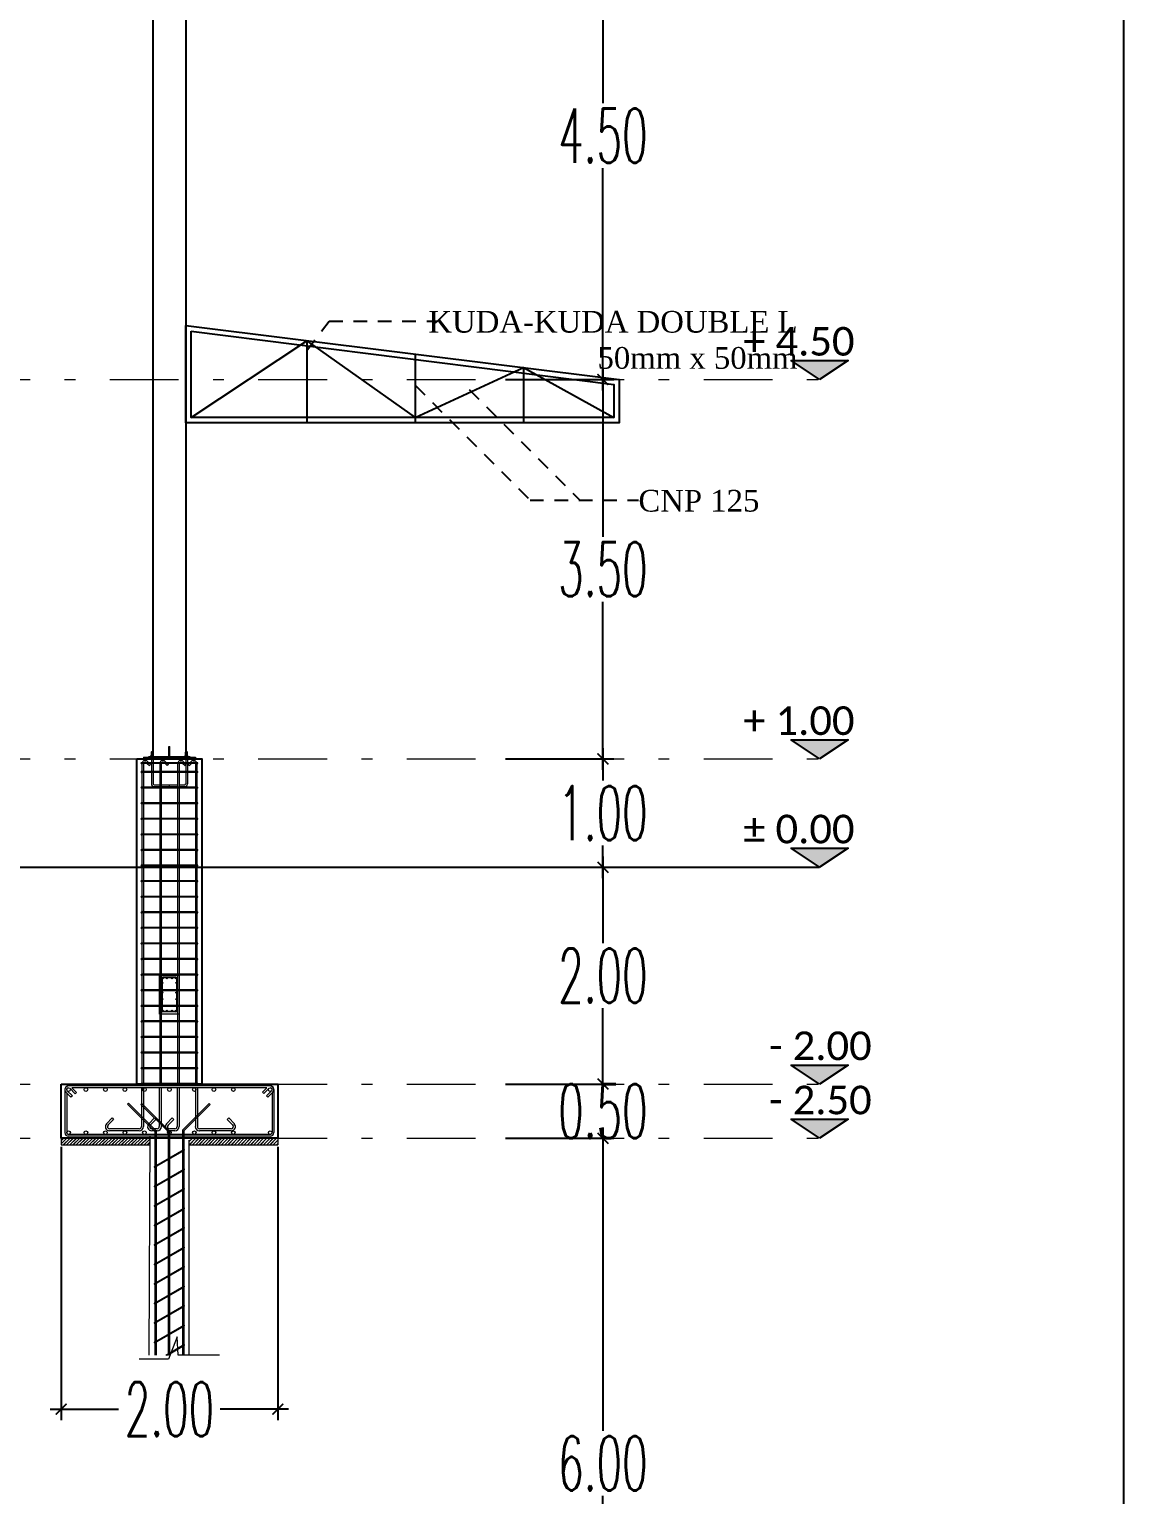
# Model space of a CAD drawing. Header units: millimetres. Extents: x 2175 to 3376, y 1504 to 1740.
# Drawn here: x 3214.09 to 3224.19, y 1608.04 to 1621.56 of the extents above; entities that cross this region are included whole.
import ezdxf

# ---------------------------------------------------------------- set-up
doc = ezdxf.new("R2010")
doc.units = ezdxf.units.MM
for name, pattern in [('DASHDOT2', [12.7, 6.35, -3.175, 0, -3.175]), ('DASHDOTX2', [50.8, 25.4, -12.7, 0, -12.7]), ('DASHED', [19.05, 12.7, -6.35]), ('HIDDEN2', [0.1875, 0.125, -0.0625])]:
    doc.linetypes.add(name, pattern=pattern)
doc.layers.add('As Atap', color=3, linetype='DASHDOTX2', lineweight=40)
doc.layers.add('Garis Dim', color=131, linetype='DASHED', lineweight=9)
for name, color, linetype in [('dinding baru', 142, 'Continuous'), ('GR', 7, 'Continuous'), ('KOP TEKS', 1, 'Continuous'), ('SUNGAI', 150, 'Continuous'), ('TEXT', 7, 'Continuous'), ('WF 150', 5, 'Continuous')]:
    doc.layers.add(name, color=color, linetype=linetype)
doc.layers.add('Layer2', color=7, linetype='DASHED', lineweight=40, true_color=0x238759)
doc.styles.add('-DIM2', font='simplex.shx', dxfattribs={"width": 0.55})
doc.styles.get("Standard").update_dxf_attribs({"font": 'arial.ttf'})
doc.dimstyles.new('DIMENSI MUSHOLLAH', dxfattribs={"dimtxt": 0.5, "dimasz": 0.1, "dimexe": 0.1, "dimexo": 0.1, "dimgap": 0.05, "dimtad": 0, "dimtih": 1, "dimtoh": 1, "dimzin": 0, "dimdsep": 46, "dimtxsty": '-DIM2', "dimblk": 'ARCHTICK', "dimcen": 0.3, "dimdle": 0.1, "dimclrd": 1, "dimclre": 1, "dimclrt": 2, "dimadec": 0, "dimazin": 0, "dimtfac": 1, "dimtix": 1, "dimtofl": 0, "dimtmove": 0, "dimatfit": 3, "dimldrblk": 'ARCHTICK', "dimfxl": 1, "dimtolj": 1, "dimtzin": 0, "dimarcsym": 0})

# ---------------------------------------------------------------- blocks, each defined once
blk = doc.blocks.new('_ArchTick')
at = {"color": 0, "linetype": 'ByBlock', "const_width": 0.15}
blk.add_lwpolyline([(-0.5, -0.5), (0.5, 0.5)], dxfattribs=at)
blk = doc.blocks.new('*D1243')
at = {"layer": 'Defpoints', "color": 0, "transparency": 16777216}
for p in [(3218.382, 1611.331), (3219.382, 1611.331), (3218.382, 1605.331)]:
    blk.add_point(p, dxfattribs=at)
at = {"layer": 'dinding baru', "color": 1, "linetype": 'Continuous', "lineweight": -2, "transparency": 16777216}
for p, q in [((3218.482, 1611.331), (3219.482, 1611.331)), ((3218.482, 1605.331), (3219.482, 1605.331))]:
    blk.add_line(p, q, dxfattribs=at)
at = {"layer": 'dinding baru', "color": 1, "lineweight": -2, "transparency": 16777216}
for p, q in [((3219.382, 1611.431), (3219.382, 1608.631)), ((3219.382, 1605.231), (3219.382, 1608.031))]:
    blk.add_line(p, q, dxfattribs=at)
at = {"layer": 'dinding baru', "color": 1, "lineweight": -2, "transparency": 16777216, "xscale": 0.1, "yscale": 0.1, "zscale": 0.1}
for p, rotation in [((3219.382, 1611.331), 90), ((3219.382, 1605.331), 270)]:
    blk.add_blockref('_ArchTick', p, dxfattribs=dict(at, rotation=rotation))
at = {"layer": 'dinding baru', "color": 2, "lineweight": 0, "transparency": 16777216, "insert": (3219.382, 1608.331), "char_height": 0.5, "attachment_point": 5, "style": '-DIM2'}
blk.add_mtext('\\A1;6.00', dxfattribs=at)
blk = doc.blocks.new('*D1244')
at = {"layer": 'Defpoints', "color": 0, "transparency": 16777216}
for p in [(3218.382, 1611.831), (3219.382, 1611.831), (3218.382, 1611.331)]:
    blk.add_point(p, dxfattribs=at)
at = {"layer": 'dinding baru', "color": 1, "lineweight": -2, "transparency": 16777216}
for p, q in [((3219.382, 1611.831), (3219.382, 1611.931)), ((3219.382, 1611.331), (3219.382, 1611.231))]:
    blk.add_line(p, q, dxfattribs=at)
at = {"layer": 'dinding baru', "color": 1, "linetype": 'Continuous', "lineweight": -2, "transparency": 16777216}
for p, q in [((3218.482, 1611.831), (3219.482, 1611.831)), ((3218.482, 1611.331), (3219.482, 1611.331))]:
    blk.add_line(p, q, dxfattribs=at)
at = {"layer": 'dinding baru', "color": 1, "lineweight": -2, "transparency": 16777216, "xscale": 0.1, "yscale": 0.1, "zscale": 0.1}
for p, rotation in [((3219.382, 1611.831), 270), ((3219.382, 1611.331), 90)]:
    blk.add_blockref('_ArchTick', p, dxfattribs=dict(at, rotation=rotation))
at = {"layer": 'dinding baru', "color": 2, "lineweight": 0, "transparency": 16777216, "insert": (3219.382, 1611.581), "char_height": 0.5, "attachment_point": 5, "style": '-DIM2'}
blk.add_mtext('\\A1;0.50', dxfattribs=at)
blk = doc.blocks.new('*D1245')
at = {"layer": 'Defpoints', "color": 0, "transparency": 16777216}
for p in [(3218.382, 1613.831), (3219.382, 1613.831), (3218.382, 1611.831)]:
    blk.add_point(p, dxfattribs=at)
at = {"layer": 'dinding baru', "color": 1, "lineweight": -2, "transparency": 16777216}
for p, q in [((3219.382, 1613.931), (3219.382, 1613.131)), ((3219.382, 1611.731), (3219.382, 1612.531))]:
    blk.add_line(p, q, dxfattribs=at)
at = {"layer": 'dinding baru', "color": 1, "linetype": 'Continuous', "lineweight": -2, "transparency": 16777216}
for p, q in [((3218.482, 1613.831), (3219.482, 1613.831)), ((3218.482, 1611.831), (3219.482, 1611.831))]:
    blk.add_line(p, q, dxfattribs=at)
at = {"layer": 'dinding baru', "color": 1, "lineweight": -2, "transparency": 16777216, "xscale": 0.1, "yscale": 0.1, "zscale": 0.1}
for p, rotation in [((3219.382, 1613.831), 90), ((3219.382, 1611.831), 270)]:
    blk.add_blockref('_ArchTick', p, dxfattribs=dict(at, rotation=rotation))
at = {"layer": 'dinding baru', "color": 2, "lineweight": 0, "transparency": 16777216, "insert": (3219.382, 1612.831), "char_height": 0.5, "attachment_point": 5, "style": '-DIM2'}
blk.add_mtext('\\A1;2.00', dxfattribs=at)
blk = doc.blocks.new('*D1246')
at = {"layer": 'Defpoints', "color": 0, "transparency": 16777216}
for p in [(3218.382, 1614.831), (3218.382, 1613.831), (3219.382, 1613.831)]:
    blk.add_point(p, dxfattribs=at)
at = {"layer": 'dinding baru', "color": 1, "linetype": 'Continuous', "lineweight": -2, "transparency": 16777216}
for p, q in [((3218.482, 1614.831), (3219.482, 1614.831)), ((3218.482, 1613.831), (3219.482, 1613.831))]:
    blk.add_line(p, q, dxfattribs=at)
at = {"layer": 'dinding baru', "color": 1, "lineweight": -2, "transparency": 16777216}
for p, q in [((3219.382, 1614.931), (3219.382, 1614.631)), ((3219.382, 1613.731), (3219.382, 1614.031))]:
    blk.add_line(p, q, dxfattribs=at)
at = {"layer": 'dinding baru', "color": 1, "lineweight": -2, "transparency": 16777216, "xscale": 0.1, "yscale": 0.1, "zscale": 0.1}
for p, rotation in [((3219.382, 1614.831), 90), ((3219.382, 1613.831), 270)]:
    blk.add_blockref('_ArchTick', p, dxfattribs=dict(at, rotation=rotation))
at = {"layer": 'dinding baru', "color": 2, "lineweight": 0, "transparency": 16777216, "insert": (3219.382, 1614.331), "char_height": 0.5, "attachment_point": 5, "style": '-DIM2'}
blk.add_mtext('\\A1;1.00', dxfattribs=at)
blk = doc.blocks.new('*D1247')
at = {"layer": 'Defpoints', "color": 0, "transparency": 16777216}
for p in [(3218.382, 1618.331), (3219.382, 1618.331), (3218.382, 1614.831)]:
    blk.add_point(p, dxfattribs=at)
at = {"layer": 'dinding baru', "color": 1, "lineweight": -2, "transparency": 16777216}
for p, q in [((3219.382, 1618.431), (3219.382, 1616.881)), ((3219.382, 1614.731), (3219.382, 1616.281))]:
    blk.add_line(p, q, dxfattribs=at)
at = {"layer": 'dinding baru', "color": 1, "linetype": 'Continuous', "lineweight": -2, "transparency": 16777216}
for p, q in [((3218.482, 1618.331), (3219.482, 1618.331)), ((3218.482, 1614.831), (3219.482, 1614.831))]:
    blk.add_line(p, q, dxfattribs=at)
at = {"layer": 'dinding baru', "color": 1, "lineweight": -2, "transparency": 16777216, "xscale": 0.1, "yscale": 0.1, "zscale": 0.1}
for p, rotation in [((3219.382, 1618.331), 90), ((3219.382, 1614.831), 270)]:
    blk.add_blockref('_ArchTick', p, dxfattribs=dict(at, rotation=rotation))
at = {"layer": 'dinding baru', "color": 2, "lineweight": 0, "transparency": 16777216, "insert": (3219.382, 1616.581), "char_height": 0.5, "attachment_point": 5, "style": '-DIM2'}
blk.add_mtext('\\A1;3.50', dxfattribs=at)
blk = doc.blocks.new('*D1248')
at = {"layer": 'Defpoints', "color": 0, "transparency": 16777216}
for p in [(3218.382, 1622.831), (3219.382, 1622.831), (3218.382, 1618.331)]:
    blk.add_point(p, dxfattribs=at)
at = {"layer": 'dinding baru', "color": 1, "linetype": 'Continuous', "lineweight": -2, "transparency": 16777216}
for p, q in [((3218.482, 1622.831), (3219.482, 1622.831)), ((3218.482, 1618.331), (3219.482, 1618.331))]:
    blk.add_line(p, q, dxfattribs=at)
at = {"layer": 'dinding baru', "color": 1, "lineweight": -2, "transparency": 16777216}
for p, q in [((3219.382, 1622.931), (3219.382, 1620.881)), ((3219.382, 1618.231), (3219.382, 1620.281))]:
    blk.add_line(p, q, dxfattribs=at)
at = {"layer": 'dinding baru', "color": 1, "lineweight": -2, "transparency": 16777216, "xscale": 0.1, "yscale": 0.1, "zscale": 0.1}
for p, rotation in [((3219.382, 1622.831), 90), ((3219.382, 1618.331), 270)]:
    blk.add_blockref('_ArchTick', p, dxfattribs=dict(at, rotation=rotation))
at = {"layer": 'dinding baru', "color": 2, "lineweight": 0, "transparency": 16777216, "insert": (3219.382, 1620.581), "char_height": 0.5, "attachment_point": 5, "style": '-DIM2'}
blk.add_mtext('\\A1;4.50', dxfattribs=at)
blk = doc.blocks.new('soof bmi')
at = {"layer": 'Garis Dim', "color": 1, "linetype": 'ByBlock', "lineweight": 9}
for p, q in [((38143.76, 315.036), (38143.76, 314.534)), ((38143.768, 315.036), (38143.768, 314.534)), ((38143.978, 315.053), (38143.777, 315.053)), ((38143.978, 315.044), (38143.777, 315.044)), ((38143.987, 315.036), (38143.987, 314.534)), ((38143.996, 315.036), (38143.996, 314.534)), ((38143.978, 314.525), (38143.777, 314.525)), ((38143.978, 314.517), (38143.777, 314.517))]:
    blk.add_line(p, q, dxfattribs=at)
blk.add_lwpolyline([(38143.728, 315.085), (38144.028, 315.085), (38144.028, 314.485), (38143.728, 314.485)], close=True, dxfattribs=at)
for centre, radius in [((38143.777, 315.036), 0.00853), ((38143.838, 315.036), 0.00853), ((38143.917, 315.036), 0.00853), ((38143.978, 315.036), 0.00853), ((38143.774, 314.965), 0.0064), ((38143.774, 314.815), 0.0064), ((38143.981, 314.965), 0.0064), ((38143.981, 314.815), 0.0064), ((38143.774, 314.715), 0.0064), ((38143.774, 314.605), 0.0064), ((38143.981, 314.715), 0.0064), ((38143.981, 314.605), 0.0064), ((38143.777, 314.534), 0.00853), ((38143.838, 314.534), 0.00853), ((38143.917, 314.534), 0.00853), ((38143.978, 314.534), 0.00853)]:
    blk.add_circle(centre, radius, dxfattribs=at)
for centre, radius, start, end in [((38143.777, 315.036), 0.0171, 90, 180), ((38143.978, 315.036), 0.0171, 0, 90), ((38143.978, 315.036), 0.00853, 0, 90), ((38143.777, 314.534), 0.0171, 180, 270), ((38143.978, 314.534), 0.00853, 270, 0), ((38143.978, 314.534), 0.0171, 270, 0)]:
    blk.add_arc(centre, radius, start, end, dxfattribs=at)
blk = doc.blocks.new('*D763')
at = {"layer": 'Defpoints', "color": 0, "transparency": 16777216}
for p in [(3214.382, 1611.351), (3216.382, 1611.351), (3216.382, 1608.831)]:
    blk.add_point(p, dxfattribs=at)
at = {"layer": 'dinding baru', "color": 1, "linetype": 'Continuous', "lineweight": -2, "transparency": 16777216}
for p, q in [((3214.382, 1611.251), (3214.382, 1608.731)), ((3216.382, 1611.251), (3216.382, 1608.731))]:
    blk.add_line(p, q, dxfattribs=at)
at = {"layer": 'dinding baru', "color": 1, "lineweight": -2, "transparency": 16777216}
for p, q in [((3214.282, 1608.831), (3214.913, 1608.831)), ((3216.482, 1608.831), (3215.851, 1608.831))]:
    blk.add_line(p, q, dxfattribs=at)
at = {"layer": 'dinding baru', "color": 1, "lineweight": -2, "transparency": 16777216, "xscale": 0.1, "yscale": 0.1, "zscale": 0.1, "rotation": 180}
blk.add_blockref('_ArchTick', (3214.382, 1608.831), dxfattribs=at)
at = {"layer": 'dinding baru', "color": 1, "lineweight": -2, "transparency": 16777216, "xscale": 0.1, "yscale": 0.1, "zscale": 0.1}
blk.add_blockref('_ArchTick', (3216.382, 1608.831), dxfattribs=at)
at = {"layer": 'dinding baru', "color": 2, "lineweight": 0, "transparency": 16777216, "insert": (3215.382, 1608.831), "char_height": 0.5, "attachment_point": 5, "style": '-DIM2'}
blk.add_mtext('\\A1;2.00', dxfattribs=at)

msp = doc.modelspace()

# ---------------------------------------------------------------- hatches: boundary and pattern name
at = {"layer": 'Garis Dim', "linetype": 'ByBlock', "lineweight": 5}
h = msp.add_hatch(dxfattribs=at)
h.set_pattern_fill('LINE', color=0, scale=0.00072, angle=-0.0006, style=0)
h.set_pattern_definition([(179.999441, (3913.8657129, 1776.1352986), (2.23035e-08, 0.0022860000006), [])])
h.paths.add_polyline_path([(3215.232, 1614.893, 0.414214), (3215.23, 1614.895), (3215.216, 1614.895, 0.414214), (3215.215, 1614.893), (3215.215, 1614.862), (3215.232, 1614.862)])
h = msp.add_hatch(dxfattribs=at)
h.set_pattern_fill('LINE', color=0, scale=0.00072, angle=-0.0006, style=0)
h.set_pattern_definition([(179.999441, (3913.548912, 1776.1353016), (2.23035e-08, 0.0022860000006), [])])
h.paths.add_polyline_path([(3215.549, 1614.893, 0.414214), (3215.547, 1614.895), (3215.533, 1614.895, 0.414214), (3215.531, 1614.893), (3215.531, 1614.862), (3215.549, 1614.862)])
at = {"layer": 'Layer2', "linetype": 'ByBlock', "lineweight": 5}
h = msp.add_hatch(dxfattribs=at)
h.set_pattern_fill('JIS_LC_8', scale=0.0027, style=0)
h.set_pattern_definition([(45, (236.616613, 381.259822), (-0.01489166881, 0.01489166881), []), (45, (236.617693, 381.259822), (-0.01489166881, 0.01489166881), [])])
h.paths.add_polyline_path([(3215.142, 1611.329), (3214.382, 1611.33), (3214.382, 1611.27), (3215.142, 1611.269)])
h.paths.add_polyline_path([(3215.142, 1611.331), (3215.142, 1611.331), (3215.142, 1611.271), (3215.142, 1611.271)], flags=17)
h.paths.add_polyline_path([(3215.201, 1611.334), (3215.142, 1611.331), (3215.142, 1611.271), (3215.201, 1611.274)])
h.paths.add_polyline_path([(3216.382, 1611.331), (3215.562, 1611.331), (3215.562, 1611.271), (3216.382, 1611.271)])
at = {"layer": 'TEXT'}
h = msp.add_hatch(color=256, dxfattribs=at)
h.dxf.hatch_style = 1
h.paths.add_polyline_path([(3221.382, 1618.331), (3221.12, 1618.506), (3221.644, 1618.506)])
h = msp.add_hatch(color=256, dxfattribs=at)
h.dxf.hatch_style = 1
h.paths.add_polyline_path([(3221.382, 1614.831), (3221.12, 1615.006), (3221.644, 1615.006)])
h = msp.add_hatch(color=256, dxfattribs=at)
h.dxf.hatch_style = 1
h.paths.add_polyline_path([(3221.382, 1613.831), (3221.12, 1614.006), (3221.644, 1614.006)])
h = msp.add_hatch(color=256, dxfattribs=at)
h.dxf.hatch_style = 1
h.paths.add_polyline_path([(3221.382, 1611.831), (3221.12, 1612.006), (3221.644, 1612.006)])
h = msp.add_hatch(color=256, dxfattribs=at)
h.dxf.hatch_style = 1
h.paths.add_polyline_path([(3221.382, 1611.331), (3221.12, 1611.506), (3221.644, 1611.506)])

# ---------------------------------------------------------------- linework, layer by layer
at = {"ltscale": 8}
for p, q in [((3216.649, 1618.689), (3216.649, 1617.931)), ((3217.649, 1618.567), (3217.649, 1617.931)), ((3218.649, 1618.442), (3218.649, 1617.931))]:
    msp.add_line(p, q, dxfattribs=at)
at = {"lineweight": 18}
for p in [(3215.621, 1614.832), (3215.621, 1614.831)]:
    msp.add_line(p, (3215.141, 1614.831), dxfattribs=at)
msp.add_line((3215.573, 1614.847), (3215.189, 1614.847))
msp.add_line((3215.573, 1614.847), (3215.189, 1614.847))
at = {"ltscale": 8}
for points in [[(3215.532, 1618.831), (3219.532, 1618.331), (3219.532, 1617.931), (3215.532, 1617.931), (3215.532, 1618.831)], [(3215.582, 1617.981), (3216.649, 1618.689), (3217.649, 1617.981), (3218.649, 1618.442), (3219.482, 1617.981)]]:
    msp.add_lwpolyline(points, dxfattribs=at)
msp.add_lwpolyline([(3215.582, 1618.778), (3219.482, 1618.285), (3219.482, 1617.981), (3215.582, 1617.981)], close=True, dxfattribs=at)
at = {"linetype": 'HIDDEN2'}
for points in [[(3216.649, 1618.599), (3216.856, 1618.87), (3217.856, 1618.87)], [(3217.649, 1618.279), (3218.71, 1617.219), (3219.71, 1617.219)], [(3217.649, 1618.279), (3218.71, 1617.219), (3219.71, 1617.219)], [(3218.149, 1618.238), (3219.168, 1617.219)], [(3218.149, 1618.238), (3219.168, 1617.219)]]:
    msp.add_lwpolyline(points, dxfattribs=at)
at = {"layer": 'As Atap', "color": 7, "linetype": 'ByBlock', "lineweight": 9}
for p, q in [((3215.142, 1614.847), (3215.142, 1614.831)), ((3215.142, 1614.847), (3215.622, 1614.847)), ((3215.622, 1614.847), (3215.622, 1614.831))]:
    msp.add_line(p, q, dxfattribs=at)
at = {"layer": 'As Atap', "color": 7, "linetype": 'ByBlock', "lineweight": 5}
for p, q in [((3215.239, 1614.849), (3215.208, 1614.849)), ((3215.236, 1614.862), (3215.21, 1614.862)), ((3215.556, 1614.849), (3215.524, 1614.849)), ((3215.553, 1614.862), (3215.527, 1614.862)), ((3214.382, 1611.331), (3214.382, 1611.269)), ((3215.202, 1611.352), (3215.192, 1609.331)), ((3215.562, 1611.314), (3215.562, 1609.331)), ((3216.382, 1611.331), (3216.382, 1611.271))]:
    msp.add_line(p, q, dxfattribs=at)
at = {"layer": 'As Atap', "color": 0, "linetype": 'ByBlock', "lineweight": 5}
for p, q in [((3215.215, 1614.831), (3215.215, 1614.788)), ((3215.23, 1614.895), (3215.216, 1614.895)), ((3215.232, 1614.831), (3215.232, 1614.788)), ((3215.376, 1614.947), (3215.387, 1614.947)), ((3215.376, 1614.847), (3215.376, 1614.947)), ((3215.387, 1614.847), (3215.387, 1614.947)), ((3215.532, 1614.831), (3215.532, 1614.788)), ((3215.547, 1614.895), (3215.533, 1614.895)), ((3215.549, 1614.831), (3215.549, 1614.788)), ((3215.127, 1614.788), (3215.127, 1614.714)), ((3215.127, 1614.706), (3215.127, 1614.57)), ((3215.143, 1614.788), (3215.143, 1614.714)), ((3215.143, 1614.706), (3215.143, 1614.57)), ((3215.215, 1614.788), (3215.215, 1614.714)), ((3215.215, 1614.699), (3215.215, 1614.601)), ((3215.232, 1614.788), (3215.232, 1614.714)), ((3215.232, 1614.699), (3215.232, 1614.601)), ((3215.292, 1614.786), (3215.292, 1614.714)), ((3215.292, 1614.706), (3215.292, 1614.57)), ((3215.307, 1614.786), (3215.307, 1614.714)), ((3215.307, 1614.706), (3215.307, 1614.57)), ((3215.456, 1614.786), (3215.456, 1614.714)), ((3215.456, 1614.706), (3215.456, 1614.57)), ((3215.472, 1614.786), (3215.472, 1614.714)), ((3215.472, 1614.706), (3215.472, 1614.57)), ((3215.532, 1614.788), (3215.532, 1614.714)), ((3215.532, 1614.699), (3215.532, 1614.601)), ((3215.549, 1614.788), (3215.549, 1614.714)), ((3215.549, 1614.699), (3215.549, 1614.601)), ((3215.621, 1614.786), (3215.621, 1614.714)), ((3215.621, 1614.706), (3215.621, 1614.57)), ((3215.636, 1614.786), (3215.636, 1614.714)), ((3215.636, 1614.706), (3215.636, 1614.57)), ((3215.127, 1614.562), (3215.127, 1614.426)), ((3215.143, 1614.562), (3215.143, 1614.426)), ((3215.24, 1614.593), (3215.292, 1614.593)), ((3215.241, 1614.575), (3215.292, 1614.575)), ((3215.292, 1614.562), (3215.292, 1614.426)), ((3215.307, 1614.593), (3215.456, 1614.593)), ((3215.307, 1614.575), (3215.456, 1614.575)), ((3215.307, 1614.562), (3215.307, 1614.426)), ((3215.381, 1614.593), (3215.381, 1614.575)), ((3215.456, 1614.562), (3215.456, 1614.426)), ((3215.472, 1614.593), (3215.523, 1614.593)), ((3215.472, 1614.575), (3215.523, 1614.575)), ((3215.472, 1614.562), (3215.472, 1614.426)), ((3215.621, 1614.562), (3215.621, 1614.426)), ((3215.636, 1614.562), (3215.636, 1614.426)), ((3215.127, 1614.418), (3215.127, 1614.282)), ((3215.143, 1614.418), (3215.143, 1614.282)), ((3215.292, 1614.418), (3215.292, 1614.282)), ((3215.307, 1614.418), (3215.307, 1614.282)), ((3215.456, 1614.418), (3215.456, 1614.282)), ((3215.472, 1614.418), (3215.472, 1614.282)), ((3215.621, 1614.418), (3215.621, 1614.282)), ((3215.636, 1614.418), (3215.636, 1614.282)), ((3215.127, 1614.275), (3215.127, 1614.138)), ((3215.143, 1614.275), (3215.143, 1614.138)), ((3215.292, 1614.275), (3215.292, 1614.138)), ((3215.307, 1614.275), (3215.307, 1614.138)), ((3215.456, 1614.275), (3215.456, 1614.138)), ((3215.472, 1614.275), (3215.472, 1614.138)), ((3215.621, 1614.275), (3215.621, 1614.138)), ((3215.636, 1614.275), (3215.636, 1614.138)), ((3215.127, 1614.131), (3215.127, 1613.994)), ((3215.143, 1614.131), (3215.143, 1613.994)), ((3215.292, 1614.131), (3215.292, 1613.994)), ((3215.307, 1614.131), (3215.307, 1613.994)), ((3215.456, 1614.131), (3215.456, 1613.994)), ((3215.472, 1614.131), (3215.472, 1613.994)), ((3215.621, 1614.131), (3215.621, 1613.994)), ((3215.636, 1614.131), (3215.636, 1613.994)), ((3215.127, 1613.987), (3215.127, 1613.851)), ((3215.143, 1613.987), (3215.143, 1613.851)), ((3215.292, 1613.987), (3215.292, 1613.851)), ((3215.307, 1613.987), (3215.307, 1613.851)), ((3215.456, 1613.987), (3215.456, 1613.851)), ((3215.472, 1613.987), (3215.472, 1613.851)), ((3215.621, 1613.987), (3215.621, 1613.851)), ((3215.636, 1613.987), (3215.636, 1613.851)), ((3215.127, 1613.843), (3215.127, 1613.707)), ((3215.143, 1613.843), (3215.143, 1613.707)), ((3215.292, 1613.843), (3215.292, 1613.707)), ((3215.307, 1613.843), (3215.307, 1613.707)), ((3215.456, 1613.843), (3215.456, 1613.707)), ((3215.472, 1613.843), (3215.472, 1613.707)), ((3215.621, 1613.844), (3215.621, 1613.708)), ((3215.636, 1613.844), (3215.636, 1613.708)), ((3215.127, 1613.699), (3215.127, 1613.563)), ((3215.143, 1613.699), (3215.143, 1613.563)), ((3215.292, 1613.699), (3215.292, 1613.563)), ((3215.307, 1613.699), (3215.307, 1613.563)), ((3215.456, 1613.699), (3215.456, 1613.563)), ((3215.472, 1613.699), (3215.472, 1613.563)), ((3215.621, 1613.699), (3215.621, 1613.563)), ((3215.636, 1613.699), (3215.636, 1613.563)), ((3215.127, 1613.555), (3215.127, 1613.419)), ((3215.143, 1613.555), (3215.143, 1613.419)), ((3215.292, 1613.555), (3215.292, 1613.419)), ((3215.307, 1613.555), (3215.307, 1613.419)), ((3215.456, 1613.555), (3215.456, 1613.419)), ((3215.472, 1613.555), (3215.472, 1613.419)), ((3215.621, 1613.555), (3215.621, 1613.419)), ((3215.636, 1613.555), (3215.636, 1613.419)), ((3215.127, 1613.412), (3215.127, 1613.276)), ((3215.143, 1613.412), (3215.143, 1613.276)), ((3215.292, 1613.412), (3215.292, 1613.276)), ((3215.307, 1613.412), (3215.307, 1613.276)), ((3215.456, 1613.412), (3215.456, 1613.276)), ((3215.472, 1613.412), (3215.472, 1613.276)), ((3215.621, 1613.412), (3215.621, 1613.276)), ((3215.636, 1613.412), (3215.636, 1613.276)), ((3215.127, 1613.268), (3215.127, 1613.132)), ((3215.143, 1613.268), (3215.143, 1613.132)), ((3215.292, 1613.268), (3215.292, 1613.132)), ((3215.307, 1613.268), (3215.307, 1613.132)), ((3215.456, 1613.268), (3215.456, 1613.132)), ((3215.472, 1613.268), (3215.472, 1613.132)), ((3215.621, 1613.268), (3215.621, 1613.132)), ((3215.636, 1613.268), (3215.636, 1613.132)), ((3215.127, 1613.124), (3215.127, 1612.988)), ((3215.143, 1613.124), (3215.143, 1612.988)), ((3215.292, 1613.124), (3215.292, 1612.988)), ((3215.307, 1613.124), (3215.307, 1612.988)), ((3215.456, 1613.124), (3215.456, 1612.988)), ((3215.472, 1613.124), (3215.472, 1612.988)), ((3215.621, 1613.124), (3215.621, 1612.988)), ((3215.636, 1613.124), (3215.636, 1612.988)), ((3215.127, 1612.98), (3215.127, 1612.844)), ((3215.143, 1612.98), (3215.143, 1612.844)), ((3215.292, 1612.98), (3215.292, 1612.844)), ((3215.307, 1612.98), (3215.307, 1612.844)), ((3215.456, 1612.98), (3215.456, 1612.844)), ((3215.472, 1612.98), (3215.472, 1612.844)), ((3215.621, 1612.981), (3215.621, 1612.845)), ((3215.636, 1612.981), (3215.636, 1612.845)), ((3215.127, 1612.836), (3215.127, 1612.7)), ((3215.143, 1612.836), (3215.143, 1612.7)), ((3215.292, 1612.836), (3215.292, 1612.7)), ((3215.307, 1612.836), (3215.307, 1612.7)), ((3215.456, 1612.836), (3215.456, 1612.7)), ((3215.472, 1612.836), (3215.472, 1612.7)), ((3215.621, 1612.836), (3215.621, 1612.7)), ((3215.636, 1612.836), (3215.636, 1612.7)), ((3215.127, 1612.692), (3215.127, 1612.556)), ((3215.143, 1612.692), (3215.143, 1612.556)), ((3215.292, 1612.692), (3215.292, 1612.556)), ((3215.307, 1612.692), (3215.307, 1612.556)), ((3215.456, 1612.692), (3215.456, 1612.556)), ((3215.472, 1612.692), (3215.472, 1612.556)), ((3215.621, 1612.692), (3215.621, 1612.556)), ((3215.636, 1612.692), (3215.636, 1612.556)), ((3215.127, 1612.549), (3215.127, 1612.413)), ((3215.143, 1612.549), (3215.143, 1612.413)), ((3215.292, 1612.549), (3215.292, 1612.413)), ((3215.307, 1612.549), (3215.307, 1612.413)), ((3215.456, 1612.549), (3215.456, 1612.413)), ((3215.472, 1612.549), (3215.472, 1612.413)), ((3215.621, 1612.549), (3215.621, 1612.413)), ((3215.636, 1612.549), (3215.636, 1612.413)), ((3215.127, 1612.405), (3215.127, 1612.269)), ((3215.143, 1612.405), (3215.143, 1612.269)), ((3215.292, 1612.405), (3215.292, 1612.269)), ((3215.307, 1612.405), (3215.307, 1612.269)), ((3215.456, 1612.405), (3215.456, 1612.269)), ((3215.472, 1612.405), (3215.472, 1612.269)), ((3215.621, 1612.405), (3215.621, 1612.269)), ((3215.636, 1612.405), (3215.636, 1612.269)), ((3215.127, 1612.261), (3215.127, 1612.125)), ((3215.143, 1612.261), (3215.143, 1612.125)), ((3215.292, 1612.261), (3215.292, 1612.125)), ((3215.307, 1612.261), (3215.307, 1612.125)), ((3215.456, 1612.261), (3215.456, 1612.125)), ((3215.472, 1612.261), (3215.472, 1612.125)), ((3215.621, 1612.261), (3215.621, 1612.125)), ((3215.636, 1612.261), (3215.636, 1612.125)), ((3215.127, 1612.117), (3215.127, 1611.981)), ((3215.143, 1612.117), (3215.143, 1611.981)), ((3215.292, 1612.117), (3215.292, 1611.981)), ((3215.307, 1612.117), (3215.307, 1611.981)), ((3215.456, 1612.117), (3215.456, 1611.981)), ((3215.472, 1612.117), (3215.472, 1611.981)), ((3215.621, 1612.117), (3215.621, 1611.981)), ((3215.636, 1612.117), (3215.636, 1611.981)), ((3215.127, 1611.973), (3215.127, 1611.837)), ((3215.143, 1611.973), (3215.143, 1611.837)), ((3215.292, 1611.973), (3215.292, 1611.837)), ((3215.307, 1611.973), (3215.307, 1611.837)), ((3215.456, 1611.973), (3215.456, 1611.837)), ((3215.472, 1611.973), (3215.472, 1611.837)), ((3215.621, 1611.973), (3215.621, 1611.837)), ((3215.636, 1611.973), (3215.636, 1611.837)), ((3214.418, 1611.78), (3214.418, 1611.383)), ((3214.435, 1611.749), (3214.435, 1611.388)), ((3215.123, 1611.797), (3215.123, 1611.438)), ((3215.143, 1611.797), (3215.143, 1611.447)), ((3215.288, 1611.797), (3215.288, 1611.438)), ((3215.307, 1611.797), (3215.307, 1611.438)), ((3215.452, 1611.797), (3215.452, 1611.438)), ((3215.472, 1611.797), (3215.472, 1611.438)), ((3215.621, 1611.797), (3215.621, 1611.441)), ((3215.64, 1611.797), (3215.64, 1611.439)), ((3216.329, 1611.749), (3216.329, 1611.383)), ((3216.346, 1611.78), (3216.346, 1611.383)), ((3215.143, 1611.447), (3215.143, 1611.438)), ((3215.246, 1611.392), (3215.246, 1611.366)), ((3215.247, 1611.366), (3215.247, 1611.072)), ((3215.258, 1611.392), (3215.258, 1611.366)), ((3215.259, 1611.366), (3215.259, 1611.079)), ((3215.37, 1611.393), (3215.37, 1611.143)), ((3215.382, 1611.398), (3215.382, 1611.15)), ((3215.503, 1611.405), (3215.503, 1611.366)), ((3215.504, 1611.366), (3215.504, 1611.221)), ((3215.515, 1611.4), (3215.515, 1611.366)), ((3215.516, 1611.366), (3215.516, 1611.227)), ((3215.989, 1611.367), (3215.989, 1611.366)), ((3215.989, 1611.367), (3215.989, 1611.366)), ((3215.504, 1611.212), (3215.504, 1611.041)), ((3215.516, 1611.219), (3215.516, 1611.047)), ((3215.247, 1611.064), (3215.247, 1610.892)), ((3215.259, 1611.071), (3215.259, 1610.899)), ((3215.37, 1611.135), (3215.37, 1610.963)), ((3215.382, 1611.142), (3215.382, 1610.97)), ((3215.516, 1611.039), (3215.516, 1610.867)), ((3215.37, 1610.955), (3215.37, 1610.783)), ((3215.382, 1610.962), (3215.382, 1610.79)), ((3215.504, 1611.032), (3215.504, 1610.861)), ((3215.247, 1610.884), (3215.247, 1610.712)), ((3215.259, 1610.891), (3215.259, 1610.719)), ((3215.37, 1610.775), (3215.37, 1610.603)), ((3215.382, 1610.782), (3215.382, 1610.61)), ((3215.504, 1610.852), (3215.504, 1610.681)), ((3215.516, 1610.859), (3215.516, 1610.687)), ((3215.247, 1610.704), (3215.247, 1610.532)), ((3215.259, 1610.711), (3215.259, 1610.539)), ((3215.504, 1610.672), (3215.504, 1610.501)), ((3215.516, 1610.679), (3215.516, 1610.507)), ((3215.247, 1610.524), (3215.247, 1610.352)), ((3215.259, 1610.531), (3215.259, 1610.359)), ((3215.37, 1610.595), (3215.37, 1610.423)), ((3215.382, 1610.602), (3215.382, 1610.43)), ((3215.516, 1610.499), (3215.516, 1610.327)), ((3215.37, 1610.415), (3215.37, 1610.243)), ((3215.382, 1610.422), (3215.382, 1610.25)), ((3215.504, 1610.492), (3215.504, 1610.321)), ((3215.247, 1610.344), (3215.247, 1610.172)), ((3215.259, 1610.351), (3215.259, 1610.179)), ((3215.37, 1610.235), (3215.37, 1610.063)), ((3215.382, 1610.242), (3215.382, 1610.07)), ((3215.504, 1610.312), (3215.504, 1610.141)), ((3215.516, 1610.319), (3215.516, 1610.147)), ((3215.247, 1610.164), (3215.247, 1609.992)), ((3215.259, 1610.171), (3215.259, 1609.999)), ((3215.504, 1610.132), (3215.504, 1609.961)), ((3215.516, 1610.139), (3215.516, 1609.967)), ((3215.247, 1609.984), (3215.247, 1609.812)), ((3215.259, 1609.991), (3215.259, 1609.819)), ((3215.37, 1610.055), (3215.37, 1609.883)), ((3215.382, 1610.062), (3215.382, 1609.89)), ((3215.516, 1609.959), (3215.516, 1609.787)), ((3215.37, 1609.875), (3215.37, 1609.703)), ((3215.382, 1609.882), (3215.382, 1609.71)), ((3215.504, 1609.952), (3215.504, 1609.781)), ((3215.247, 1609.804), (3215.247, 1609.632)), ((3215.259, 1609.811), (3215.259, 1609.639)), ((3215.37, 1609.695), (3215.37, 1609.523)), ((3215.382, 1609.702), (3215.382, 1609.53)), ((3215.504, 1609.772), (3215.504, 1609.601)), ((3215.516, 1609.779), (3215.516, 1609.607)), ((3215.247, 1609.624), (3215.247, 1609.452)), ((3215.259, 1609.631), (3215.259, 1609.459)), ((3215.504, 1609.592), (3215.504, 1609.421)), ((3215.516, 1609.599), (3215.516, 1609.427)), ((3215.247, 1609.444), (3215.247, 1609.331)), ((3215.259, 1609.451), (3215.259, 1609.331)), ((3215.37, 1609.515), (3215.37, 1609.343)), ((3215.382, 1609.522), (3215.382, 1609.35)), ((3215.516, 1609.419), (3215.516, 1609.331)), ((3215.37, 1609.335), (3215.37, 1609.331)), ((3215.382, 1609.342), (3215.382, 1609.331)), ((3215.504, 1609.412), (3215.504, 1609.331))]:
    msp.add_line(p, q, dxfattribs=at)
for centre, radius, start, end in [((3215.241, 1614.601), 0.0259, 180, 270), ((3215.24, 1614.601), 0.00864, 180, 270), ((3215.523, 1614.601), 0.0259, 270, 0), ((3215.523, 1614.601), 0.00864, 270, 0)]:
    msp.add_arc(centre, radius, start, end, dxfattribs=at)
at = {"layer": 'Garis Dim', "linetype": 'DASHDOT2', "ltscale": 0.1}
for p, q in [((3098.382, 1618.331), (3221.382, 1618.331)), ((3098.382, 1614.831), (3221.382, 1614.831)), ((3098.382, 1611.831), (3221.382, 1611.831)), ((3098.382, 1611.331), (3221.382, 1611.331))]:
    msp.add_line(p, q, dxfattribs=at)
at = {"layer": 'Garis Dim', "color": 7, "linetype": 'ByBlock', "lineweight": 5}
for p, q in [((3215.208, 1614.847), (3215.208, 1614.849)), ((3215.21, 1614.849), (3215.21, 1614.862)), ((3215.217, 1614.849), (3215.217, 1614.862)), ((3215.23, 1614.849), (3215.23, 1614.862)), ((3215.236, 1614.849), (3215.236, 1614.862)), ((3215.239, 1614.847), (3215.239, 1614.849)), ((3215.524, 1614.847), (3215.524, 1614.849)), ((3215.527, 1614.849), (3215.527, 1614.862)), ((3215.534, 1614.849), (3215.534, 1614.862)), ((3215.546, 1614.849), (3215.546, 1614.862)), ((3215.553, 1614.849), (3215.553, 1614.862)), ((3215.556, 1614.847), (3215.556, 1614.849)), ((3214.382, 1611.269), (3215.201, 1611.269)), ((3215.562, 1611.271), (3216.382, 1611.271))]:
    msp.add_line(p, q, dxfattribs=at)
at = {"layer": 'Garis Dim', "color": 0, "linetype": 'ByBlock', "lineweight": 5}
for p, q in [((3215.215, 1614.862), (3215.215, 1614.893)), ((3215.232, 1614.862), (3215.232, 1614.893)), ((3215.531, 1614.862), (3215.531, 1614.893)), ((3215.549, 1614.862), (3215.549, 1614.893)), ((3215.64, 1614.796), (3215.123, 1614.796)), ((3215.64, 1614.788), (3215.123, 1614.788)), ((3215.64, 1614.714), (3215.123, 1614.714)), ((3215.64, 1614.706), (3215.123, 1614.706)), ((3215.178, 1614.788), (3215.197, 1614.769)), ((3215.18, 1614.808), (3215.192, 1614.796)), ((3215.193, 1614.797), (3215.194, 1614.796)), ((3215.208, 1614.78), (3215.197, 1614.769)), ((3215.2, 1614.788), (3215.208, 1614.78)), ((3215.333, 1614.797), (3215.335, 1614.796)), ((3215.342, 1614.788), (3215.361, 1614.769)), ((3215.344, 1614.808), (3215.357, 1614.796)), ((3215.372, 1614.78), (3215.361, 1614.769)), ((3215.364, 1614.788), (3215.372, 1614.78)), ((3215.498, 1614.797), (3215.499, 1614.796)), ((3215.507, 1614.788), (3215.526, 1614.769)), ((3215.509, 1614.808), (3215.521, 1614.796)), ((3215.523, 1614.788), (3215.531, 1614.78)), ((3215.537, 1614.78), (3215.526, 1614.769)), ((3215.529, 1614.788), (3215.537, 1614.78)), ((3215.563, 1614.788), (3215.555, 1614.78)), ((3215.555, 1614.78), (3215.566, 1614.769)), ((3215.585, 1614.788), (3215.566, 1614.769)), ((3215.584, 1614.808), (3215.571, 1614.796)), ((3215.594, 1614.797), (3215.593, 1614.796)), ((3215.64, 1614.57), (3215.123, 1614.57)), ((3215.64, 1614.562), (3215.123, 1614.562)), ((3215.64, 1614.426), (3215.123, 1614.426)), ((3215.64, 1614.418), (3215.123, 1614.418)), ((3215.64, 1614.282), (3215.123, 1614.282)), ((3215.64, 1614.274), (3215.123, 1614.274)), ((3215.64, 1614.138), (3215.123, 1614.138)), ((3215.64, 1614.131), (3215.123, 1614.131)), ((3215.64, 1613.994), (3215.123, 1613.994)), ((3215.64, 1613.987), (3215.123, 1613.987)), ((3215.64, 1613.851), (3215.123, 1613.851)), ((3215.64, 1613.843), (3215.123, 1613.843)), ((3215.64, 1613.707), (3215.123, 1613.707)), ((3215.64, 1613.699), (3215.123, 1613.699)), ((3215.64, 1613.563), (3215.123, 1613.563)), ((3215.64, 1613.555), (3215.123, 1613.555)), ((3215.64, 1613.419), (3215.123, 1613.419)), ((3215.64, 1613.411), (3215.123, 1613.411)), ((3215.64, 1613.276), (3215.123, 1613.276)), ((3215.64, 1613.268), (3215.123, 1613.268)), ((3215.64, 1613.132), (3215.123, 1613.132)), ((3215.64, 1613.124), (3215.123, 1613.124)), ((3215.64, 1612.988), (3215.123, 1612.988)), ((3215.64, 1612.98), (3215.123, 1612.98)), ((3215.64, 1612.844), (3215.123, 1612.844)), ((3215.64, 1612.836), (3215.123, 1612.836)), ((3215.64, 1612.7), (3215.123, 1612.7)), ((3215.64, 1612.692), (3215.123, 1612.692)), ((3215.64, 1612.556), (3215.123, 1612.556)), ((3215.64, 1612.548), (3215.123, 1612.548)), ((3215.64, 1612.413), (3215.123, 1612.413)), ((3215.64, 1612.405), (3215.123, 1612.405)), ((3215.64, 1612.269), (3215.123, 1612.269)), ((3215.64, 1612.261), (3215.123, 1612.261)), ((3215.64, 1612.125), (3215.123, 1612.125)), ((3215.64, 1612.117), (3215.123, 1612.117)), ((3215.64, 1611.981), (3215.123, 1611.981)), ((3215.64, 1611.973), (3215.123, 1611.973)), ((3214.422, 1611.797), (3214.422, 1611.797)), ((3214.427, 1611.756), (3214.473, 1611.71)), ((3214.439, 1611.769), (3214.486, 1611.721)), ((3216.312, 1611.814), (3214.451, 1611.814)), ((3214.463, 1611.792), (3214.512, 1611.742)), ((3214.486, 1611.721), (3214.473, 1611.71)), ((3216.281, 1611.797), (3214.482, 1611.797)), ((3214.482, 1611.797), (3214.525, 1611.753)), ((3214.525, 1611.753), (3214.512, 1611.742)), ((3215.64, 1611.837), (3215.123, 1611.837)), ((3215.64, 1611.829), (3215.123, 1611.829)), ((3216.281, 1611.797), (3216.24, 1611.756)), ((3216.24, 1611.756), (3216.253, 1611.745)), ((3216.299, 1611.79), (3216.253, 1611.745)), ((3216.325, 1611.769), (3216.278, 1611.723)), ((3216.278, 1611.723), (3216.291, 1611.711)), ((3216.336, 1611.756), (3216.291, 1611.711)), ((3215.004, 1611.654), (3214.995, 1611.646)), ((3215.245, 1611.397), (3214.995, 1611.646)), ((3215.253, 1611.405), (3215.004, 1611.654)), ((3215.128, 1611.652), (3215.119, 1611.643)), ((3215.37, 1611.393), (3215.119, 1611.643)), ((3215.382, 1611.397), (3215.128, 1611.652)), ((3215.503, 1611.405), (3215.749, 1611.651)), ((3215.515, 1611.4), (3215.757, 1611.642)), ((3215.749, 1611.651), (3215.757, 1611.642)), ((3214.802, 1611.465), (3214.854, 1611.518)), ((3214.815, 1611.452), (3214.867, 1611.504)), ((3214.854, 1611.518), (3214.867, 1611.504)), ((3215.191, 1611.465), (3215.244, 1611.518)), ((3215.205, 1611.452), (3215.257, 1611.504)), ((3215.244, 1611.518), (3215.257, 1611.504)), ((3215.356, 1611.465), (3215.408, 1611.518)), ((3215.37, 1611.452), (3215.422, 1611.504)), ((3215.408, 1611.518), (3215.422, 1611.504)), ((3215.929, 1611.518), (3215.915, 1611.504)), ((3215.967, 1611.452), (3215.915, 1611.504)), ((3215.981, 1611.465), (3215.929, 1611.518)), ((3216.312, 1611.366), (3214.451, 1611.366)), ((3216.212, 1611.35), (3214.451, 1611.35)), ((3216.312, 1611.35), (3214.451, 1611.35)), ((3215.104, 1611.419), (3214.829, 1611.419)), ((3215.104, 1611.4), (3214.829, 1611.4)), ((3215.269, 1611.419), (3215.219, 1611.419)), ((3215.269, 1611.4), (3215.219, 1611.4)), ((3215.433, 1611.419), (3215.383, 1611.419)), ((3215.433, 1611.4), (3215.383, 1611.4)), ((3215.953, 1611.419), (3215.659, 1611.419)), ((3215.953, 1611.4), (3215.659, 1611.4)), ((3215.665, 1611.397), (3215.662, 1611.4)), ((3215.244, 1611.07), (3215.516, 1611.227)), ((3215.247, 1611.064), (3215.52, 1611.221)), ((3215.244, 1610.89), (3215.516, 1611.047)), ((3215.247, 1610.884), (3215.52, 1611.041)), ((3215.244, 1610.71), (3215.516, 1610.867)), ((3215.247, 1610.704), (3215.52, 1610.861)), ((3215.244, 1610.53), (3215.516, 1610.687)), ((3215.247, 1610.524), (3215.52, 1610.681)), ((3215.244, 1610.35), (3215.516, 1610.507)), ((3215.247, 1610.344), (3215.52, 1610.501)), ((3215.244, 1610.17), (3215.516, 1610.327)), ((3215.247, 1610.164), (3215.52, 1610.321)), ((3215.244, 1609.99), (3215.516, 1610.147)), ((3215.247, 1609.984), (3215.52, 1610.141)), ((3215.244, 1609.81), (3215.516, 1609.967)), ((3215.247, 1609.804), (3215.52, 1609.961)), ((3215.244, 1609.63), (3215.516, 1609.787)), ((3215.247, 1609.624), (3215.52, 1609.781)), ((3215.244, 1609.45), (3215.516, 1609.607)), ((3215.247, 1609.444), (3215.52, 1609.601)), ((3215.35, 1609.331), (3215.516, 1609.427)), ((3215.364, 1609.331), (3215.52, 1609.421))]:
    msp.add_line(p, q, dxfattribs=at)
for centre in [(3214.451, 1611.78), (3214.611, 1611.78), (3214.791, 1611.78), (3214.971, 1611.78), (3215.151, 1611.78), (3215.382, 1611.78), (3215.612, 1611.78), (3215.792, 1611.78), (3215.972, 1611.78), (3216.312, 1611.78), (3214.451, 1611.383), (3214.611, 1611.383), (3214.791, 1611.383), (3214.971, 1611.383), (3215.151, 1611.383), (3215.382, 1611.383), (3215.612, 1611.383), (3215.792, 1611.383), (3215.972, 1611.383), (3216.312, 1611.383)]:
    msp.add_circle(centre, 0.0168, dxfattribs=at)
at = {"layer": 'Garis Dim', "color": 7, "linetype": 'ByBlock', "lineweight": 5}
for centre, radius, start, end in [((3215.214, 1614.871), 0.00967, 250.751, 289.249), ((3215.223, 1614.878), 0.0169, 247.9006, 292.0994), ((3215.233, 1614.871), 0.00967, 250.7536, 289.2464), ((3215.53, 1614.871), 0.00967, 250.751, 289.249), ((3215.54, 1614.878), 0.0169, 247.9006, 292.0994), ((3215.55, 1614.871), 0.00967, 250.7536, 289.2464)]:
    msp.add_arc(centre, radius, start, end, dxfattribs=at)
at = {"layer": 'Garis Dim', "color": 0, "linetype": 'ByBlock', "lineweight": 5}
for centre, radius, start, end in [((3215.216, 1614.893), 0.00192, 90, 180), ((3215.23, 1614.893), 0.00192, 0, 90), ((3215.533, 1614.893), 0.00192, 90, 180), ((3215.547, 1614.893), 0.00192, 0, 90), ((3215.123, 1614.792), 0.00384, 90, 270.0006), ((3215.123, 1614.71), 0.00384, 90, 270.0006), ((3215.158, 1614.786), 0.0307, 177.0849, 180), ((3215.158, 1614.786), 0.0307, 45, 162.4909), ((3215.158, 1614.786), 0.0154, 36.9927, 143.0073), ((3215.182, 1614.786), 0.0154, 174.1621, 180), ((3215.322, 1614.786), 0.0307, 45, 162.4909), ((3215.322, 1614.786), 0.0154, 174.1621, 180), ((3215.322, 1614.786), 0.0154, 45, 143.0073), ((3215.385, 1614.786), 0.0154, 174.1621, 180), ((3215.487, 1614.786), 0.0307, 45, 162.4909), ((3215.487, 1614.786), 0.0154, 174.1621, 180), ((3215.487, 1614.786), 0.0154, 45, 143.0073), ((3215.605, 1614.786), 0.0307, 17.5091, 135), ((3215.605, 1614.786), 0.0154, 36.9927, 135), ((3215.605, 1614.786), 0.0154, 0, 5.8379), ((3215.605, 1614.786), 0.0307, 0, 2.9151), ((3215.64, 1614.792), 0.00384, 270, 90), ((3215.64, 1614.71), 0.00384, 270, 90), ((3215.123, 1614.566), 0.00384, 90, 270.0006), ((3215.64, 1614.566), 0.00384, 270, 90), ((3215.123, 1614.422), 0.00384, 90, 270.0006), ((3215.64, 1614.422), 0.00384, 270, 90), ((3215.123, 1614.278), 0.00384, 90, 270.0006), ((3215.64, 1614.278), 0.00384, 270, 90), ((3215.123, 1614.134), 0.00384, 90, 270.0006), ((3215.64, 1614.134), 0.00384, 270, 90), ((3215.123, 1613.99), 0.00384, 90, 270.0006), ((3215.64, 1613.99), 0.00384, 270, 90), ((3215.123, 1613.847), 0.00384, 90, 270.0006), ((3215.64, 1613.847), 0.00384, 270, 90), ((3215.123, 1613.703), 0.00384, 90, 270.0006), ((3215.64, 1613.703), 0.00384, 270, 90), ((3215.123, 1613.559), 0.00384, 90, 270.0006), ((3215.64, 1613.559), 0.00384, 270, 90), ((3215.123, 1613.415), 0.00384, 90, 270.0006), ((3215.64, 1613.415), 0.00384, 270, 90), ((3215.123, 1613.272), 0.00384, 90, 270.0006), ((3215.64, 1613.272), 0.00384, 270, 90), ((3215.123, 1613.128), 0.00384, 90, 270.0006), ((3215.64, 1613.128), 0.00384, 270, 90), ((3215.123, 1612.984), 0.00384, 90, 270.0006), ((3215.64, 1612.984), 0.00384, 270, 90), ((3215.123, 1612.84), 0.00384, 90, 270.0006), ((3215.64, 1612.84), 0.00384, 270, 90), ((3215.123, 1612.696), 0.00384, 90, 270.0006), ((3215.64, 1612.696), 0.00384, 270, 90), ((3215.123, 1612.552), 0.00384, 90, 270.0006), ((3215.64, 1612.552), 0.00384, 270, 90), ((3215.123, 1612.409), 0.00384, 90, 270.0006), ((3215.64, 1612.409), 0.00384, 270, 90), ((3215.123, 1612.265), 0.00384, 90, 270.0006), ((3215.64, 1612.265), 0.00384, 270, 90), ((3215.123, 1612.121), 0.00384, 90, 270.0006), ((3215.64, 1612.121), 0.00384, 270, 90), ((3215.123, 1611.977), 0.00384, 90, 270.0006), ((3215.64, 1611.977), 0.00384, 270, 90), ((3214.451, 1611.78), 0.0336, 90, 225), ((3214.451, 1611.78), 0.0336, 90, 180), ((3214.451, 1611.78), 0.0336, 90, 180), ((3214.451, 1611.78), 0.0168, 90, 180), ((3215.123, 1611.833), 0.00384, 90, 270.0006), ((3215.64, 1611.833), 0.00384, 270, 90), ((3216.312, 1611.78), 0.0336, 0, 90), ((3216.312, 1611.78), 0.0336, 315, 90), ((3216.312, 1611.78), 0.0336, 0, 90), ((3216.312, 1611.78), 0.0168, 0, 90), ((3214.829, 1611.438), 0.0384, 135, 270), ((3214.829, 1611.438), 0.0192, 135, 270), ((3215.219, 1611.438), 0.0384, 135, 270), ((3215.219, 1611.438), 0.0192, 135, 270), ((3215.383, 1611.438), 0.0384, 135, 270), ((3215.383, 1611.438), 0.0192, 135, 270), ((3215.953, 1611.438), 0.0384, 270, 45), ((3215.953, 1611.438), 0.0192, 270, 45), ((3214.451, 1611.383), 0.0336, 180, 270), ((3214.451, 1611.383), 0.0168, 180, 270), ((3215.104, 1611.438), 0.0192, 270, 0), ((3215.104, 1611.438), 0.0384, 270, 0), ((3215.24, 1611.392), 0.018, 0, 45), ((3215.269, 1611.438), 0.0192, 270, 0), ((3215.269, 1611.438), 0.0384, 270, 360), ((3215.36, 1611.392), 0.006, 0, 45), ((3215.433, 1611.438), 0.0192, 270, 0), ((3215.433, 1611.438), 0.0384, 270, 0), ((3215.659, 1611.438), 0.0384, 180, 270), ((3215.659, 1611.438), 0.0192, 180, 270), ((3216.312, 1611.383), 0.0336, 270, 0), ((3216.312, 1611.383), 0.0168, 270, 0), ((3215.518, 1611.224), 0.0036, 298.5406, 121.4606), ((3215.245, 1611.067), 0.0036, 120.0006, 300.0006), ((3215.518, 1611.044), 0.0036, 298.5406, 121.4606), ((3215.245, 1610.887), 0.0036, 120.0006, 300.0006), ((3215.518, 1610.864), 0.0036, 298.5406, 121.4606), ((3215.245, 1610.707), 0.0036, 120.0006, 300.0006), ((3215.518, 1610.684), 0.0036, 298.5406, 121.4606), ((3215.245, 1610.527), 0.0036, 120.0006, 300.0006), ((3215.518, 1610.504), 0.0036, 298.5406, 121.4606), ((3215.245, 1610.347), 0.0036, 120.0006, 300.0006), ((3215.518, 1610.324), 0.0036, 298.5406, 121.4606), ((3215.245, 1610.167), 0.0036, 120.0006, 300.0006), ((3215.518, 1610.144), 0.0036, 298.5406, 121.4606), ((3215.245, 1609.987), 0.0036, 120.0006, 300.0006), ((3215.518, 1609.964), 0.0036, 298.5406, 121.4606), ((3215.245, 1609.807), 0.0036, 120.0006, 300.0006), ((3215.518, 1609.784), 0.0036, 298.5406, 121.4606), ((3215.245, 1609.627), 0.0036, 120.0006, 300.0006), ((3215.518, 1609.604), 0.0036, 298.5406, 121.4606), ((3215.245, 1609.447), 0.0036, 120.0006, 300.0006), ((3215.518, 1609.424), 0.0036, 298.5406, 121.4606)]:
    msp.add_arc(centre, radius, start, end, dxfattribs=at)
at = {"layer": 'GR'}
msp.add_line((3098.382, 1613.831), (3221.382, 1613.831), dxfattribs=at)
at = {"layer": 'KOP TEKS', "color": 2}
msp.add_lwpolyline([(3093.821, 1681.172), (3093.821, 1588.993), (3224.188, 1588.993), (3224.188, 1681.172)], close=True, dxfattribs=at)
at = {"layer": 'Layer2', "linetype": 'ByBlock', "lineweight": 5}
msp.add_lwpolyline([(3215.843, 1609.331), (3215.461, 1609.331), (3215.453, 1609.498), (3215.374, 1609.294), (3215.102, 1609.294)], dxfattribs=at)
at = {"layer": 'SUNGAI'}
msp.add_lwpolyline([(3215.232, 1622.831), (3215.532, 1622.831), (3215.532, 1614.831), (3215.232, 1614.831)], close=True, dxfattribs=at)
at = {"layer": 'TEXT'}
for points in [[(3221.382, 1618.331), (3221.12, 1618.506), (3221.644, 1618.506), (3221.382, 1618.331)], [(3221.382, 1614.831), (3221.12, 1615.006), (3221.644, 1615.006), (3221.382, 1614.831)], [(3221.382, 1613.831), (3221.12, 1614.006), (3221.644, 1614.006), (3221.382, 1613.831)], [(3221.382, 1611.831), (3221.12, 1612.006), (3221.644, 1612.006), (3221.382, 1611.831)], [(3221.382, 1611.331), (3221.12, 1611.506), (3221.644, 1611.506), (3221.382, 1611.331)]]:
    msp.add_lwpolyline(points, dxfattribs=at)
at = {"layer": 'WF 150'}
for points in [[(3215.082, 1614.831), (3215.682, 1614.831), (3215.682, 1611.831), (3215.082, 1611.831)], [(3214.382, 1611.831), (3216.382, 1611.831), (3216.382, 1611.331), (3214.382, 1611.331)]]:
    msp.add_lwpolyline(points, close=True, dxfattribs=at)

# ---------------------------------------------------------------- block references
at = {"layer": 'GR', "linetype": 'Continuous', "xscale": 0.5999999999992724, "yscale": 0.5999999999992724, "zscale": 0.5999999999992724}
msp.add_blockref('soof bmi', (-19670.945, 1423.786), dxfattribs=at)

# ---------------------------------------------------------------- texts
at = {"color": 7, "lineweight": 5, "char_height": 0.26387, "width": 1.23764, "attachment_point": 1}
for s, insert in [('\\pxsm1,ql;{\\fCalibri Light|b0|i0|c0|p34;+ 4.50}', (3220.677, 1618.816)), ('\\pxsm1,ql;{\\fCalibri Light|b0|i0|c0|p34;+ 1.00}', (3220.677, 1615.316)), ('\\pxsm1,ql;{\\fCalibri Light|b0|i0|c0|p34;%%P 0.00}', (3220.677, 1614.316)), ('\\pxsm1,ql;{\\fCalibri Light|b0|i0|c0|p34;- 2.00}', (3220.914, 1612.316)), ('\\pxsm1,ql;{\\fCalibri Light|b0|i0|c0|p34;- 2.50}', (3220.914, 1611.816))]:
    msp.add_mtext(s, dxfattribs=dict(at, insert=insert))
at = {"layer": 'TEXT', "char_height": 0.2, "attachment_point": 3}
for s, insert, width in [('\\pxqr;{\\fCentury|b0|i0|c0|p18;KUDA-KUDA DOUBLE L \\P50mm x 50mm}', (3221.178, 1618.964), 3.35495), ('\\pxql;{\\fCentury|b0|i0|c0|p18;CNP 125}', (3222.892, 1617.313), 3.18247)]:
    msp.add_mtext(s, dxfattribs=dict(at, insert=insert, width=width))

# ---------------------------------------------------------------- dimensions: what is measured, and where the dimension line sits
at = {"layer": 'dinding baru', "lineweight": 0}
for base, p1, p2, angle, picture, middle in [((3219.382, 1622.831), (3218.382, 1618.331), (3218.382, 1622.831), 90, '*D1248', (3219.382, 1620.581)), ((3219.382, 1618.331), (3218.382, 1614.831), (3218.382, 1618.331), 90, '*D1247', (3219.382, 1616.581)), ((3219.382, 1613.831), (3218.382, 1614.831), (3218.382, 1613.831), 270, '*D1246', (3219.382, 1614.331)), ((3219.382, 1613.831), (3218.382, 1611.831), (3218.382, 1613.831), 90, '*D1245', (3219.382, 1612.831)), ((3219.382, 1611.831), (3218.382, 1611.331), (3218.382, 1611.831), 90, '*D1244', (3219.382, 1611.581)), ((3219.382, 1611.331), (3218.382, 1605.331), (3218.382, 1611.331), 90, '*D1243', (3219.382, 1608.331))]:
    dim = msp.add_linear_dim(base=base, p1=p1, p2=p2, angle=angle, dimstyle='DIMENSI MUSHOLLAH', dxfattribs=at)
    dim.commit()
    dim.dimension.update_dxf_attribs({"geometry": picture, "text_midpoint": middle})
dim = msp.add_linear_dim(base=(3216.382, 1608.831), p1=(3214.382, 1611.351), p2=(3216.382, 1611.351), dimstyle='DIMENSI MUSHOLLAH', dxfattribs=at)
dim.commit()
dim.dimension.update_dxf_attribs({"geometry": '*D763', "text_midpoint": (3215.382, 1608.831)})

doc.saveas('drawing.dxf')
